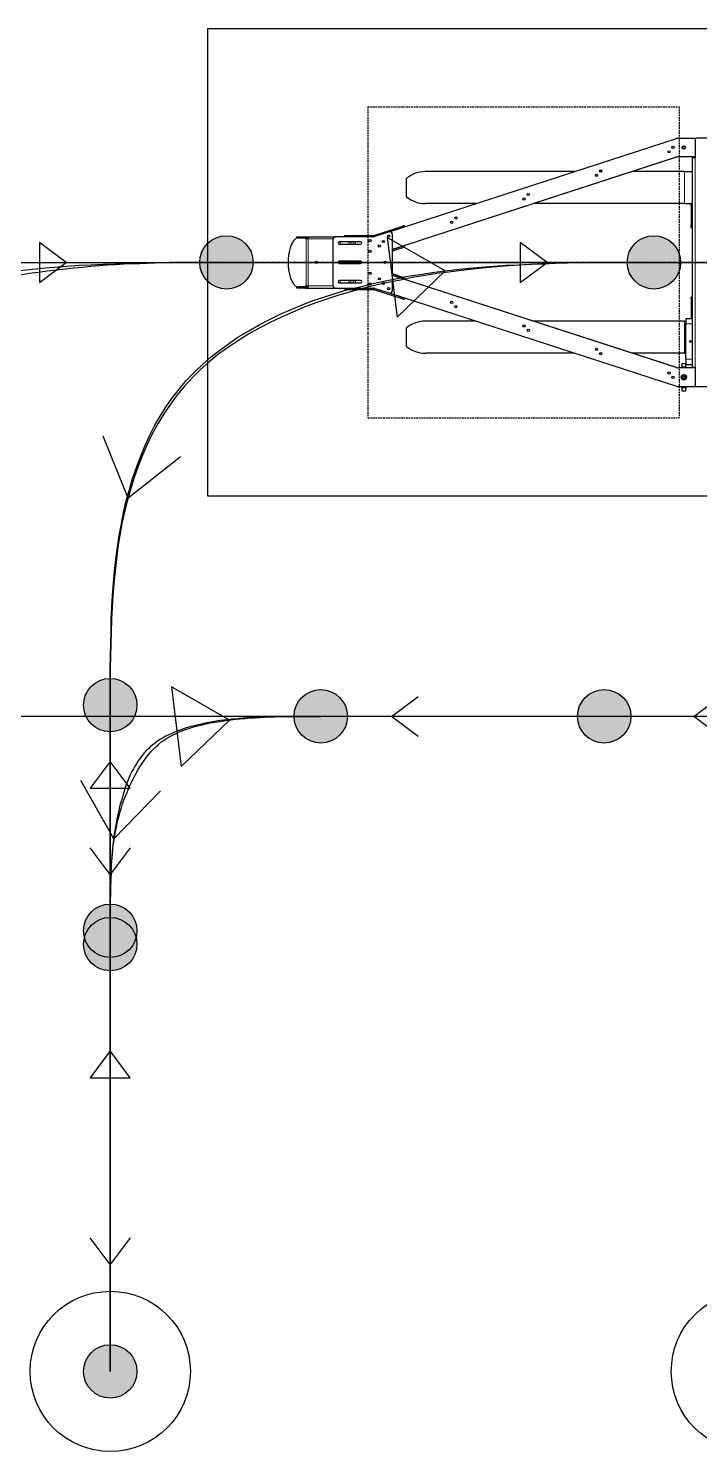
# Model space of a CAD drawing. Header units: millimetres. Extents: x -18594 to 273470, y -238787 to 48452.
# Drawn here: x 171041 to 173553, y -34571 to -29242 of the extents above; entities that cross this region are included whole.
import ezdxf

# ---------------------------------------------------------------- set-up
doc = ezdxf.new("R2010")
doc.units = ezdxf.units.MM
for name, pattern in [('Xref AGV layout$0$CENTERX2', [20.32, 12.7, -2.54, 2.54, -2.54]), ('Xref AGV layout$0$HIDDEN', [9.525, 6.35, -3.175]), ('Xref AGV layout$0$PHANTOM', [2.5, 1.25, -0.25, 0.25, -0.25, 0.25, -0.25])]:
    doc.linetypes.add(name, pattern=pattern)
doc.layers.add('AM_BOR', color=4, linetype='Continuous', lineweight=25)
doc.layers.add('Xref AGV layout$0$ANNOTATION', color=5, linetype='Continuous')
for name, color, linetype, true_color in [('Xref AGV layout$0$Ndc8_Activity_Decant', 1, 'Continuous', 0xff0000), ('Xref AGV layout$0$Ndc8_F_ExtraFast', 5, 'Continuous', 0x0000ff), ('Xref AGV layout$0$Ndc8_F_Moderate', 5, 'Continuous', 0x0000ff), ('Xref AGV layout$0$Ndc8_F_TurnRightModerate', 5, 'Continuous', 0x0000ff), ('Xref AGV layout$0$Ndc8_InAdjust_Lane', 1, 'Continuous', 0xff0000), ('Xref AGV layout$0$Ndc8_InFix_HOP', 1, 'Continuous', 0xff0000), ('Xref AGV layout$0$Ndc8_OutFix_HOP', 5, 'Continuous', 0x0000ff), ('Xref AGV layout$0$Ndc8_Point', 7, 'Continuous', 0x000080), ('Xref AGV layout$0$Ndc8_R_Fast', 1, 'Continuous', 0xff0000), ('Xref AGV layout$0$Ndc8_R_Moderate', 1, 'Continuous', 0xff0000), ('Xref AGV layout$0$Ndc8_R_TurnLeftModerate', 1, 'Continuous', 0xff0000)]:
    doc.layers.add(name, color=color, linetype=linetype, true_color=true_color)

# ---------------------------------------------------------------- blocks, each defined once
blk = doc.blocks.new('Xref AGV layout$0$A$C6D3E55E3')
at = {"color": 7, "linetype": 'Continuous', "lineweight": 25}
for p, q in [((655.2, 1236.3), (1730.9, 1585.8)), ((1732.4, 1586.3), (1730.9, 1585.8)), ((1737.1, 1586.8), (1805.7, 1586.8)), ((1800.7, 1581.8), (1800.7, 1513.8)), ((1870.7, 1586.8), (1805.7, 1586.8)), ((1730.9, 1515.8), (668.2, 1170.6)), ((1733.9, 1516.6), (710.8, 1184.1)), ((1800.7, 1516.8), (1737.1, 1516.8)), ((1790.7, 729.8), (1790.7, 1513.8)), ((1800.7, 1513.8), (1790.7, 1513.8)), ((1349.2, 1461.8), (790.7, 1461.8)), ((1450.6, 1461.8), (1443.5, 1461.8)), ((1760.7, 1461.8), (1565.4, 1461.8)), ((1760.7, 1461.8), (1790.7, 1461.8)), ((720.7, 1366.8), (720.7, 1436.8)), ((979.9, 1341.8), (790.7, 1341.8)), ((1760.7, 1341.8), (1196.1, 1341.8)), ((1760.7, 1341.8), (1785.7, 1341.8)), ((1785.7, 1333.8), (1785.7, 1341.8)), ((1785.7, 1341.8), (1786.4, 1341.8)), ((1786.4, 1333.8), (1785.7, 1333.8)), ((1785.7, 1333.8), (1785.7, 1259.8)), ((1790.7, 1341.8), (1786.4, 1341.8)), ((1790.7, 1333.8), (1786.4, 1333.8)), ((1789.7, 1323.3), (1789.7, 1295.7)), ((1790.1, 1324.2), (1790.6, 1324.7)), ((1790.6, 1294.4), (1790.1, 1294.9)), ((598.2, 1223.1), (702.1, 1256.8)), ((655.2, 1236.3), (598.2, 1217.8)), ((655.2, 1236.3), (703.6, 1252.1)), ((668.2, 1016.8), (668.2, 1226.8)), ((711.6, 1259.9), (713.1, 1255.1)), ((1785.7, 1251.8), (1785.7, 1259.8)), ((1785.7, 1259.8), (1786.4, 1259.8)), ((1786.4, 1251.8), (1785.7, 1251.8)), ((1786.4, 1259.8), (1790.7, 1259.8)), ((1786.4, 1251.8), (1790.7, 1251.8)), ((310.2, 1213.8), (310.2, 1217.8)), ((310.2, 1217.8), (341.6, 1217.8)), ((341.6, 1213.8), (310.2, 1213.8)), ((315.8, 1213.7), (342.3, 1213.7)), ((341.6, 1217.8), (341.6, 1213.8)), ((341.6, 1217.8), (351.8, 1217.8)), ((341.6, 1213.8), (351.8, 1213.8)), ((342.3, 1213.7), (342.3, 1209.8)), ((342.3, 1213.7), (346, 1213.7)), ((344.5, 1209.8), (342.3, 1209.8)), ((351.8, 1209.8), (344.5, 1209.8)), ((346, 1213.7), (346, 1209.8)), ((346, 1213.3), (351.8, 1213.3)), ((351.8, 1209.8), (351.8, 1217.8)), ((351.8, 1217.8), (454.7, 1217.8)), ((444.7, 1207.8), (444.7, 1035.8)), ((598.2, 1217.8), (454.7, 1217.8)), ((548.2, 1198.6), (468.2, 1198.6)), ((468.2, 1190.1), (548.2, 1190.1)), ((489, 1217.8), (489, 1222.8)), ((489, 1222.8), (499, 1222.8)), ((499, 1222.8), (596.7, 1222.8)), ((528.2, 1198.6), (528.2, 1190.1)), ((670.2, 1170.9), (706, 1182.6)), ((671.7, 1166.2), (707.6, 1177.8)), ((710.8, 1184.1), (712.3, 1179.4)), ((464, 1122.5), (464, 1121.2)), ((464.4, 1123.7), (465.5, 1123.7)), ((465.5, 1125.1), (465.5, 1123.7)), ((467.5, 1126), (467.5, 1117.6)), ((548.2, 1126.1), (468.2, 1126.1)), ((528.2, 1126.1), (528.2, 1117.6)), ((670.2, 1170.9), (668.2, 1170.3)), ((468.2, 1117.6), (548.2, 1117.6)), ((670.2, 1072.7), (668.2, 1073.3)), ((1730.9, 727.8), (668.2, 1073.1)), ((706, 1061.1), (670.2, 1072.7)), ((707.6, 1065.8), (671.7, 1077.5)), ((310.2, 1025.8), (310.2, 1029.8)), ((310.2, 1029.8), (341.6, 1029.8)), ((341.6, 1025.8), (310.2, 1025.8)), ((342.3, 1029.9), (315.8, 1029.9)), ((341.6, 1029.8), (341.6, 1025.8)), ((341.6, 1029.8), (351.8, 1029.8)), ((341.6, 1025.8), (351.8, 1025.8)), ((342.3, 1033.8), (342.3, 1029.9)), ((344.5, 1033.8), (342.3, 1033.8)), ((346, 1029.9), (342.3, 1029.9)), ((344.5, 1033.8), (351.8, 1033.8)), ((346, 1033.8), (346, 1029.9)), ((346, 1030.3), (351.8, 1030.3)), ((351.8, 1025.8), (351.8, 1033.8)), ((351.8, 1025.8), (454.7, 1025.8)), ((454.7, 1025.8), (598.2, 1025.8)), ((548.2, 1053.6), (468.2, 1053.6)), ((468.2, 1045.1), (548.2, 1045.1)), ((489, 1025.8), (489, 1020.8)), ((489, 1020.8), (499, 1020.8)), ((499, 1020.8), (596.7, 1020.8)), ((528.2, 1053.6), (528.2, 1045.1)), ((598.2, 1025.8), (655.2, 1007.3)), ((598.2, 1020.6), (702.1, 986.8)), ((712.3, 1064.3), (710.8, 1059.5)), ((1733.9, 727.1), (710.8, 1059.5)), ((655.2, 1007.3), (703.6, 991.6)), ((655.2, 1007.3), (1730.9, 657.8)), ((713.1, 988.5), (711.6, 983.7)), ((1785.7, 983.8), (1785.7, 991.8)), ((1785.7, 991.8), (1786.4, 991.8)), ((1786.4, 983.8), (1785.7, 983.8)), ((1785.7, 983.8), (1785.7, 911.8)), ((1790.7, 991.8), (1786.4, 991.8)), ((1790.7, 983.8), (1786.4, 983.8)), ((1765.7, 911.8), (1790.7, 911.8)), ((1765.7, 911.8), (1765.7, 891.8)), ((1789.7, 920.3), (1789.7, 947.9)), ((1790.1, 948.8), (1790.6, 949.3)), ((1790.6, 919), (1790.1, 919.5)), ((720.7, 806.8), (720.7, 876.8)), ((979.9, 901.8), (790.7, 901.8)), ((1760.7, 901.8), (1196.1, 901.8)), ((1760.7, 901.8), (1765.7, 901.8)), ((1765.7, 759.8), (1765.7, 891.8)), ((1349.2, 781.8), (790.7, 781.8)), ((1450.6, 781.8), (1443.5, 781.8)), ((1760.7, 781.8), (1565.4, 781.8)), ((1760.7, 781.8), (1765.7, 781.8)), ((1765.7, 759.8), (1765.7, 742.3)), ((1800.7, 726.8), (1737.1, 726.8)), ((1748.2, 729.8), (1748.2, 726.8)), ((1768, 729.8), (1748.2, 729.8)), ((1750.7, 742.3), (1750.7, 729.8)), ((1765.6, 742.3), (1750.7, 742.3)), ((1754.9, 695), (1753.8, 690.5)), ((1759.3, 696.3), (1754.9, 695)), ((1762.7, 693.2), (1759.3, 696.3)), ((1761.6, 688.7), (1762.7, 693.2)), ((1765.7, 742.3), (1765.6, 742.3)), ((1765.7, 729.8), (1765.7, 742.3)), ((1765.7, 739.8), (1790.7, 739.8)), ((1768.2, 729.8), (1768, 729.8)), ((1768.2, 726.8), (1768.2, 729.8)), ((1790.7, 729.8), (1800.7, 729.8)), ((1800.7, 729.8), (1800.7, 661.8)), ((1732.4, 657.3), (1730.9, 657.8)), ((1737.1, 656.8), (1805.7, 656.8)), ((1748.2, 656.8), (1748.2, 653.8)), ((1748.2, 653.8), (1768.2, 653.8)), ((1750.7, 653.8), (1750.7, 641.3)), ((1750.7, 641.3), (1765.7, 641.3)), ((1753.8, 690.5), (1757.2, 687.3)), ((1757.2, 687.3), (1761.6, 688.7)), ((1765.7, 641.3), (1765.7, 653.8)), ((1768.2, 653.8), (1768.2, 656.8)), ((1805.7, 656.8), (1870.7, 656.8))]:
    blk.add_line(p, q, dxfattribs=at)
at = {"color": 8, "linetype": 'Xref AGV layout$0$PHANTOM', "lineweight": 18}
for p, q in [((1732.4, 1586.3), (1732.4, 1586.3)), ((1735.5, 1586.8), (1735.5, 1586.8)), ((1800.7, 729.8), (1800.7, 1513.8)), ((1760.7, 1341.8), (1760.7, 1461.8)), ((1786.4, 1341.8), (1786.4, 1333.8)), ((703.6, 1252.1), (702.1, 1256.8)), ((1786.4, 1259.8), (1786.4, 1251.8)), ((344.5, 1209.8), (344.5, 1033.8)), ((351.8, 1209.8), (351.8, 1033.8)), ((445, 1209.8), (351.8, 1209.8)), ((499, 1222.8), (499, 1217.8)), ((520.2, 1198.6), (520.2, 1190.1)), ((596.7, 1222.8), (596.7, 1217.8)), ((598.2, 1223.1), (599.8, 1218.3)), ((629.6, 1199.6), (637.5, 1202.2)), ((707.6, 1177.8), (706, 1182.6)), ((520.2, 1126.1), (520.2, 1117.6)), ((671.7, 1166.2), (670.2, 1170.9)), ((671.7, 1077.5), (670.2, 1072.7)), ((706, 1061.1), (707.6, 1065.8)), ((445, 1033.8), (351.8, 1033.8)), ((499, 1025.8), (499, 1020.8)), ((520.2, 1053.6), (520.2, 1045.1)), ((596.7, 1025.8), (596.7, 1020.8)), ((599.8, 1025.3), (598.2, 1020.6)), ((703.6, 991.6), (702.1, 986.8)), ((1786.4, 991.8), (1786.4, 983.8)), ((1760.7, 781.8), (1760.7, 901.8)), ((1765.7, 891.8), (1790.7, 891.8)), ((1765.7, 759.8), (1790.7, 759.8)), ((1732.4, 657.4), (1732.4, 657.3)), ((1735.5, 656.9), (1735.5, 656.8))]:
    blk.add_line(p, q, dxfattribs=at)
at = {"color": 7, "linetype": 'Continuous', "lineweight": 25, "flags": 128}
for points in [[(1790.6, 1324.7), (1790.7, 1324.7), (1790.7, 1324.8)], [(1790.7, 1294.2), (1790.7, 1294.3), (1790.6, 1294.4)], [(702.1, 1256.8), (703.9, 1257.4), (705.7, 1258), (707.4, 1258.5), (708.8, 1259), (710, 1259.4), (710.9, 1259.7), (711.4, 1259.8), (711.6, 1259.9)], [(315.8, 1213.7), (313.3, 1213.5), (310.9, 1213), (308.5, 1212.1), (306.1, 1210.8), (303.8, 1209.2), (301.5, 1207.3), (299.2, 1205), (297.1, 1202.4), (295, 1199.4), (292.9, 1196.2), (291, 1192.6), (289.2, 1188.8), (287.5, 1184.7), (285.8, 1180.4), (284.3, 1175.8), (283, 1171.1), (281.7, 1166.1), (280.6, 1161), (279.7, 1155.7), (278.8, 1150.2), (278.1, 1144.7), (277.6, 1139), (277.2, 1133.3), (277, 1127.6), (276.9, 1121.8), (277, 1116.1), (277.2, 1110.3), (277.6, 1104.6), (278.1, 1099), (278.8, 1093.4), (279.7, 1088), (280.6, 1082.7), (281.7, 1077.5), (283, 1072.6), (284.3, 1067.8), (285.8, 1063.2), (287.5, 1058.9), (289.2, 1054.8), (291, 1051), (292.9, 1047.5), (295, 1044.2), (297.1, 1041.3), (299.2, 1038.7), (301.5, 1036.4), (303.8, 1034.4), (306.1, 1032.8), (308.5, 1031.5), (310.9, 1030.6), (313.3, 1030.1), (315.8, 1029.9)], [(706, 1182.6), (707, 1182.9), (707.9, 1183.2), (708.7, 1183.4), (709.4, 1183.7), (710, 1183.9), (710.4, 1184), (710.7, 1184.1), (710.8, 1184.1)], [(712.3, 1179.4), (712.3, 1179.4), (712, 1179.3), (711.5, 1179.1), (711, 1178.9), (710.2, 1178.7), (709.4, 1178.4), (708.5, 1178.1), (707.6, 1177.8)], [(465.5, 1123.7), (466, 1125.4), (466, 1125.4)], [(668.2, 1170.1), (668.7, 1170.3), (670.2, 1170.9)], [(670.2, 1072.7), (668.7, 1073.3), (668.2, 1073.6)], [(707.6, 1065.8), (708.5, 1065.5), (709.4, 1065.2), (710.2, 1065), (711, 1064.7), (711.5, 1064.5), (712, 1064.4), (712.3, 1064.3), (712.3, 1064.3)], [(710.8, 1059.5), (710.7, 1059.5), (710.4, 1059.6), (710, 1059.8), (709.4, 1060), (708.7, 1060.2), (707.9, 1060.5), (707, 1060.8), (706, 1061.1)], [(702.1, 986.8), (703.9, 986.2), (705.7, 985.6), (707.4, 985.1), (708.8, 984.6), (710, 984.3), (710.9, 984), (711.4, 983.8), (711.6, 983.7)], [(1790.6, 949.3), (1790.7, 949.3), (1790.7, 949.4)], [(1790.7, 918.8), (1790.7, 918.9), (1790.6, 919)]]:
    blk.add_lwpolyline(points, dxfattribs=at)
at = {"color": 7, "linetype": 'Continuous', "lineweight": 25}
for centre, radius in [((1718.1, 1552.2), 4.25), ((1758.2, 1551.8), 6.22), ((1758.2, 1551.8), 5.25), ((1702.3, 1535.7), 4.25), ((1431.3, 1447.7), 4.25), ((1447, 1464.2), 4.25), ((1160.2, 1359.6), 4.25), ((1176, 1376.1), 4.25), ((904.9, 1288), 4.25), ((889.2, 1271.5), 4.25), ((583.2, 1202.8), 4.25), ((618.1, 1183.5), 4.25), ((633.9, 1200), 4.25), ((653.2, 1219.9), 4.25), ((382.7, 1121.8), 4.5), ((583.2, 1162.8), 4.25), ((640.2, 1121.8), 4.25), ((583.2, 1080.8), 4.25), ((583.2, 1040.8), 4.25), ((618.1, 1060.2), 4.25), ((633.9, 1043.7), 4.25), ((653.2, 1023.7), 4.25), ((889.2, 972.1), 4.25), ((904.9, 955.6), 4.25), ((1160.2, 884), 4.25), ((1176, 867.5), 4.25), ((1431.3, 796), 4.25), ((1783.2, 825.8), 3.25), ((1447, 779.5), 4.25), ((1702.3, 707.9), 4.25), ((1718.1, 691.4), 4.25), ((1758.2, 691.8), 10), ((1758.2, 691.8), 7.5)]:
    blk.add_circle(centre, radius, dxfattribs=at)
for centre, radius, start, end in [((1737.1, 1566.8), 20, 90, 108), ((1735.5, 1576.8), 10, 90, 108), ((1805.7, 1581.8), 5, 90, 180), ((1737.1, 1496.8), 20, 90, 108), ((790.7, 1351.3), 110.5, 90, 129.3076), ((790.7, 1452.3), 110.5, 230.6924, 270), ((1790.9, 1323.3), 1.2, 135, 180), ((1790.9, 1295.7), 1.2, 180, 225), ((658.2, 1226.8), 10, 0, 108), ((454.7, 1207.8), 10, 90, 180), ((468.2, 1194.3), 4.25, 90, 270), ((468.2, 1194.3), 4.5, 0, 70.8119), ((468.2, 1194.3), 4.5, 289.1881, 0), ((508.2, 1194.3), 4.5, 109.1881, 250.8119), ((508.2, 1194.3), 4.5, 0, 70.8119), ((508.2, 1194.3), 4.5, 289.1881, 0), ((548.2, 1194.3), 4.25, 270, 90), ((596.7, 1227.8), 5, 270, 288), ((596.7, 1227.8), 10, 270, 288), ((468.2, 1121.8), 4.25, 90, 270), ((468.2, 1121.8), 4.5, 0, 70.8119), ((468.2, 1121.8), 4.5, 289.1881, 0), ((508.2, 1121.8), 4.5, 109.1881, 250.8119), ((508.2, 1121.8), 4.5, 0, 70.8119), ((508.2, 1121.8), 4.5, 289.1881, 0), ((548.2, 1121.8), 4.25, 270, 90), ((673.2, 1161.4), 5, 108, 180), ((673.2, 1082.2), 5, 180, 252), ((454.7, 1035.8), 10, 180, 270), ((468.2, 1049.3), 4.25, 90, 270), ((468.2, 1049.3), 4.5, 0, 70.8119), ((468.2, 1049.3), 4.5, 289.1881, 0), ((508.2, 1049.3), 4.5, 109.1881, 250.8119), ((508.2, 1049.3), 4.5, 0, 70.8119), ((508.2, 1049.3), 4.5, 289.1881, 0), ((548.2, 1049.3), 4.25, 270, 90), ((596.7, 1015.8), 10, 72, 90), ((596.7, 1015.8), 5, 72, 90), ((658.2, 1016.8), 10, 252, 0), ((1790.9, 947.9), 1.2, 135, 180), ((1790.9, 920.3), 1.2, 180, 225), ((790.7, 791.3), 110.5, 90, 129.3076), ((790.7, 892.3), 110.5, 230.6924, 270), ((1737.1, 746.8), 20, 252, 270), ((1737.1, 676.8), 20, 252, 270), ((1735.5, 666.8), 10, 252, 270), ((1805.7, 661.8), 5, 180, 270)]:
    blk.add_arc(centre, radius, start, end, dxfattribs=at)
at = {"layer": 'Xref AGV layout$0$ANNOTATION', "linetype": 'Xref AGV layout$0$HIDDEN'}
for p, q in [((575.7, 1704.3), (1740.7, 1704.3)), ((575.7, 1704.3), (575.7, 539.3)), ((1740.7, 1704.3), (1740.7, 539.3)), ((575.7, 539.3), (1740.7, 539.3))]:
    blk.add_line(p, q, dxfattribs=at)
at = {"layer": 'Xref AGV layout$0$ANNOTATION', "linetype": 'Xref AGV layout$0$CENTERX2'}
blk.add_line((3438.3, 1121.8), (0, 1121.8), dxfattribs=at)
blk = doc.blocks.new('Xref AGV layout$0$AGV single fwd')
blk.add_lwpolyline([(31012.9, -237035.4), (37046.1, -237035.4), (37046.1, -238787.4), (31012.9, -238787.4)], close=True)
at = {"rotation": 180}
blk.add_blockref('Xref AGV layout$0$A$C6D3E55E3', (37023, -236789.6), dxfattribs=at)
blk = doc.blocks.new('Xref AGV layout')
at = {"layer": 'Xref AGV layout$0$Ndc8_Point'}
h = blk.add_hatch(color=256, dxfattribs=at)
edge = h.paths.add_edge_path(flags=0)
edge.add_arc((171782, -30118), 100, 0, 360)
h = blk.add_hatch(color=256, dxfattribs=at)
edge = h.paths.add_edge_path(flags=0)
edge.add_arc((173382, -30118), 100, 0, 360)
h = blk.add_hatch(color=256, dxfattribs=at)
edge = h.paths.add_edge_path(flags=0)
edge.add_arc((171347, -31776), 100, 0, 360)
h = blk.add_hatch(color=256, dxfattribs=at)
edge = h.paths.add_edge_path(flags=0)
edge.add_arc((172135, -31818), 100, 0, 360)
h = blk.add_hatch(color=256, dxfattribs=at)
edge = h.paths.add_edge_path(flags=0)
edge.add_arc((173196, -31818), 100, 0, 360)
h = blk.add_hatch(color=256, dxfattribs=at)
edge = h.paths.add_edge_path(flags=0)
edge.add_arc((171347, -32621), 100, 0, 360)
h = blk.add_hatch(color=256, dxfattribs=at)
edge = h.paths.add_edge_path(flags=0)
edge.add_arc((171347, -32671), 100, 0, 360)
h = blk.add_hatch(color=256, dxfattribs=at)
edge = h.paths.add_edge_path(flags=0)
edge.add_arc((171347, -34271), 100, 0, 360)
at = {"layer": 'Xref AGV layout$0$Ndc8_Activity_Decant'}
for centre in [(171347, -34271), (173747, -34271)]:
    blk.add_circle(centre, 300, dxfattribs=at)
at = {"layer": 'Xref AGV layout$0$Ndc8_F_ExtraFast'}
for points in [[(171182, -30118), (171082, -30043), (171082, -30193), (171182, -30118)], [(172982, -30118), (172882, -30043), (172882, -30193), (172982, -30118)], [(169382, -30118), (171782, -30118)], [(171782, -30118), (173382, -30118)], [(173382, -30118), (175782, -30118)]]:
    blk.add_lwpolyline(points, dxfattribs=at)
at = {"layer": 'Xref AGV layout$0$Ndc8_F_Moderate'}
for points in [[(171347, -32621), (171347, -31776)], [(171347, -31987), (171272, -32087), (171422, -32087), (171347, -31987)], [(171347, -32671), (171347, -32621)]]:
    blk.add_lwpolyline(points, dxfattribs=at)
at = {"layer": 'Xref AGV layout$0$Ndc8_F_TurnRightModerate'}
for points in [[(172601, -30150), (172384, -30025), (172421, -30323), (172601, -30150)], [(170998, -30150), (171044, -30145), (171090, -30140), (171137, -30136), (171137, -30136), (171183, -30132), (171229, -30129), (171275, -30127), (171321, -30125), (171367, -30123), (171413, -30121), (171459, -30120), (171506, -30119), (171552, -30119), (171598, -30118), (171644, -30118), (171690, -30118), (171736, -30118), (171782, -30118)], [(171347, -31776), (171347, -31730), (171347, -31684), (171347, -31638), (171348, -31592), (171349, -31546), (171350, -31500), (171351, -31455), (171353, -31409), (171356, -31364), (171359, -31319), (171363, -31274), (171368, -31230), (171374, -31185), (171381, -31141), (171381, -31141), (171389, -31097), (171397, -31054), (171407, -31011), (171419, -30969), (171431, -30927), (171445, -30886), (171460, -30846), (171476, -30806), (171494, -30768), (171513, -30730), (171534, -30694), (171556, -30658), (171580, -30624), (171606, -30591), (171606, -30591), (171633, -30559), (171662, -30529), (171693, -30500), (171725, -30472), (171758, -30446), (171793, -30420), (171829, -30396), (171866, -30374), (171904, -30352), (171943, -30332), (171983, -30312), (172024, -30294), (172065, -30277), (172107, -30261), (172107, -30261), (172150, -30247), (172193, -30233), (172237, -30220), (172281, -30209), (172325, -30198), (172370, -30188), (172415, -30179), (172461, -30170), (172506, -30163), (172552, -30156), (172598, -30150), (172644, -30145), (172690, -30140), (172736, -30136), (172736, -30136), (172783, -30132), (172829, -30129), (172875, -30127), (172921, -30125), (172967, -30123), (173013, -30121), (173059, -30120), (173106, -30119), (173152, -30119), (173198, -30118), (173244, -30118), (173290, -30118), (173336, -30118), (173382, -30118)], [(171793, -31832), (171576, -31708), (171613, -32006), (171793, -31832)], [(171347, -32621), (171347, -32601), (171347, -32582), (171347, -32562), (171347, -32543), (171347, -32524), (171347, -32505), (171348, -32486), (171348, -32467), (171349, -32448), (171349, -32430), (171350, -32412), (171351, -32394), (171352, -32377), (171353, -32360), (171353, -32360), (171354, -32343), (171356, -32326), (171357, -32310), (171359, -32295), (171362, -32279), (171364, -32264), (171367, -32249), (171370, -32234), (171373, -32219), (171376, -32205), (171380, -32190), (171384, -32176), (171389, -32161), (171393, -32146), (171393, -32146), (171398, -32132), (171404, -32117), (171410, -32103), (171416, -32089), (171422, -32074), (171429, -32060), (171436, -32046), (171443, -32033), (171450, -32020), (171458, -32007), (171466, -31995), (171474, -31983), (171483, -31971), (171491, -31960), (171491, -31960), (171500, -31950), (171509, -31941), (171518, -31932), (171528, -31923), (171537, -31915), (171547, -31908), (171558, -31901), (171569, -31895), (171580, -31888), (171591, -31883), (171603, -31877), (171616, -31872), (171628, -31867), (171642, -31863), (171642, -31863), (171655, -31859), (171670, -31855), (171685, -31851), (171700, -31847), (171715, -31844), (171731, -31841), (171748, -31838), (171764, -31836), (171781, -31833), (171799, -31831), (171816, -31829), (171834, -31827), (171852, -31826), (171870, -31824), (171870, -31824), (171888, -31823), (171907, -31822), (171925, -31821), (171944, -31820), (171963, -31820), (171982, -31819), (172001, -31819), (172020, -31818), (172039, -31818), (172058, -31818), (172077, -31818), (172096, -31818), (172116, -31818), (172135, -31818)]]:
    blk.add_lwpolyline(points, dxfattribs=at)
at = {"layer": 'Xref AGV layout$0$Ndc8_InAdjust_Lane'}
blk.add_lwpolyline([(171347, -32621), (171347, -32671)], dxfattribs=at)
at = {"layer": 'Xref AGV layout$0$Ndc8_InFix_HOP'}
for points in [[(171347, -32671), (171347, -34271)], [(171422, -33771), (171347, -33871), (171272, -33771)]]:
    blk.add_lwpolyline(points, dxfattribs=at)
at = {"layer": 'Xref AGV layout$0$Ndc8_OutFix_HOP'}
for points in [[(171347, -34271), (171347, -32671)], [(171347, -33071), (171272, -33171), (171422, -33171), (171347, -33071)]]:
    blk.add_lwpolyline(points, dxfattribs=at)
at = {"layer": 'Xref AGV layout$0$Ndc8_Point'}
for centre in [(171782, -30118), (173382, -30118), (171347, -31776), (172135, -31818), (173196, -31818), (171347, -32621), (171347, -32671), (171347, -34271)]:
    blk.add_circle(centre, 100, dxfattribs=at)
at = {"layer": 'Xref AGV layout$0$Ndc8_R_Fast'}
for points in [[(172500, -31893), (172400, -31818), (172500, -31743)], [(173631, -31893), (173531, -31818), (173631, -31743)], [(172135, -31818), (170535, -31818)], [(173196, -31818), (172135, -31818)], [(174535, -31818), (173196, -31818)]]:
    blk.add_lwpolyline(points, dxfattribs=at)
at = {"layer": 'Xref AGV layout$0$Ndc8_R_Moderate'}
for points in [[(171347, -31776), (171347, -32621)], [(171422, -32310), (171347, -32410), (171272, -32310)]]:
    blk.add_lwpolyline(points, dxfattribs=at)
at = {"layer": 'Xref AGV layout$0$Ndc8_R_TurnLeftModerate'}
for points in [[(171782, -30118), (171756, -30118), (171730, -30118), (171703, -30118), (171677, -30118), (171650, -30118), (171623, -30119), (171596, -30119), (171569, -30119), (171542, -30120), (171514, -30121), (171485, -30122), (171457, -30123), (171427, -30124), (171398, -30125), (171398, -30125), (171368, -30127), (171337, -30129), (171306, -30131), (171274, -30134), (171242, -30137), (171210, -30140), (171178, -30143), (171145, -30147), (171111, -30151), (171078, -30156), (171044, -30160), (171011, -30166)], [(173382, -30118), (173341, -30118), (173300, -30118), (173259, -30118), (173218, -30118), (173176, -30119), (173135, -30119), (173093, -30120), (173051, -30121), (173009, -30122), (172967, -30124), (172924, -30126), (172881, -30129), (172838, -30131), (172794, -30135), (172794, -30135), (172750, -30139), (172705, -30143), (172660, -30148), (172615, -30154), (172569, -30160), (172524, -30167), (172478, -30175), (172433, -30184), (172387, -30193), (172341, -30203), (172296, -30215), (172251, -30227), (172206, -30240), (172161, -30254), (172161, -30254), (172117, -30270), (172073, -30286), (172030, -30304), (171988, -30323), (171946, -30343), (171905, -30364), (171866, -30386), (171827, -30410), (171790, -30435), (171754, -30461), (171719, -30489), (171686, -30518), (171655, -30549), (171625, -30581), (171625, -30581), (171598, -30614), (171572, -30649), (171548, -30685), (171525, -30722), (171504, -30760), (171485, -30800), (171468, -30840), (171452, -30881), (171437, -30923), (171424, -30965), (171412, -31008), (171401, -31052), (171391, -31096), (171383, -31140), (171383, -31140), (171376, -31185), (171370, -31229), (171365, -31274), (171360, -31319), (171357, -31365), (171354, -31410), (171352, -31455), (171350, -31501), (171349, -31547), (171348, -31592), (171347, -31638), (171347, -31684), (171347, -31730), (171347, -31776)], [(171610, -30846), (171414, -31001), (171321, -30769)], [(172135, -31818), (172120, -31818), (172104, -31818), (172089, -31818), (172073, -31818), (172058, -31818), (172043, -31818), (172027, -31818), (172012, -31819), (171996, -31819), (171981, -31819), (171966, -31819), (171951, -31820), (171935, -31820), (171920, -31821), (171920, -31821), (171905, -31821), (171890, -31822), (171875, -31823), (171860, -31824), (171845, -31825), (171830, -31826), (171816, -31828), (171801, -31829), (171787, -31831), (171772, -31832), (171758, -31834), (171744, -31836), (171730, -31839), (171716, -31841), (171716, -31841), (171702, -31844), (171689, -31847), (171675, -31850), (171662, -31853), (171649, -31856), (171637, -31860), (171624, -31864), (171612, -31868), (171600, -31872), (171588, -31877), (171577, -31882), (171566, -31887), (171555, -31892), (171545, -31898), (171545, -31898), (171535, -31904), (171525, -31910), (171516, -31917), (171507, -31924), (171498, -31931), (171490, -31939), (171482, -31947), (171474, -31955), (171467, -31964), (171460, -31973), (171453, -31982), (171446, -31993), (171440, -32003), (171434, -32014), (171434, -32014), (171428, -32025), (171422, -32037), (171417, -32050), (171412, -32062), (171407, -32075), (171402, -32088), (171398, -32102), (171394, -32116), (171390, -32129), (171386, -32143), (171382, -32157), (171379, -32171), (171376, -32185), (171373, -32198), (171373, -32198), (171370, -32212), (171368, -32226), (171365, -32239), (171363, -32252), (171361, -32266), (171359, -32279), (171358, -32293), (171356, -32306), (171355, -32320), (171354, -32334), (171353, -32348), (171352, -32362), (171351, -32377), (171350, -32391), (171350, -32391), (171350, -32406), (171349, -32422), (171349, -32437), (171348, -32453), (171348, -32469), (171348, -32486), (171347, -32502), (171347, -32519), (171347, -32536), (171347, -32553), (171347, -32570), (171347, -32587), (171347, -32604), (171347, -32621)], [(171535, -32097), (171360, -32276), (171237, -32058)]]:
    blk.add_lwpolyline(points, dxfattribs=at)
at = {"rotation": 180}
blk.add_blockref('Xref AGV layout$0$AGV single fwd', (208758.8, -268029.4), dxfattribs=at)

msp = doc.modelspace()

# ---------------------------------------------------------------- block references
at = {"layer": 'AM_BOR'}
msp.add_blockref('Xref AGV layout', (0, 0), dxfattribs=at)

doc.saveas('drawing.dxf')
